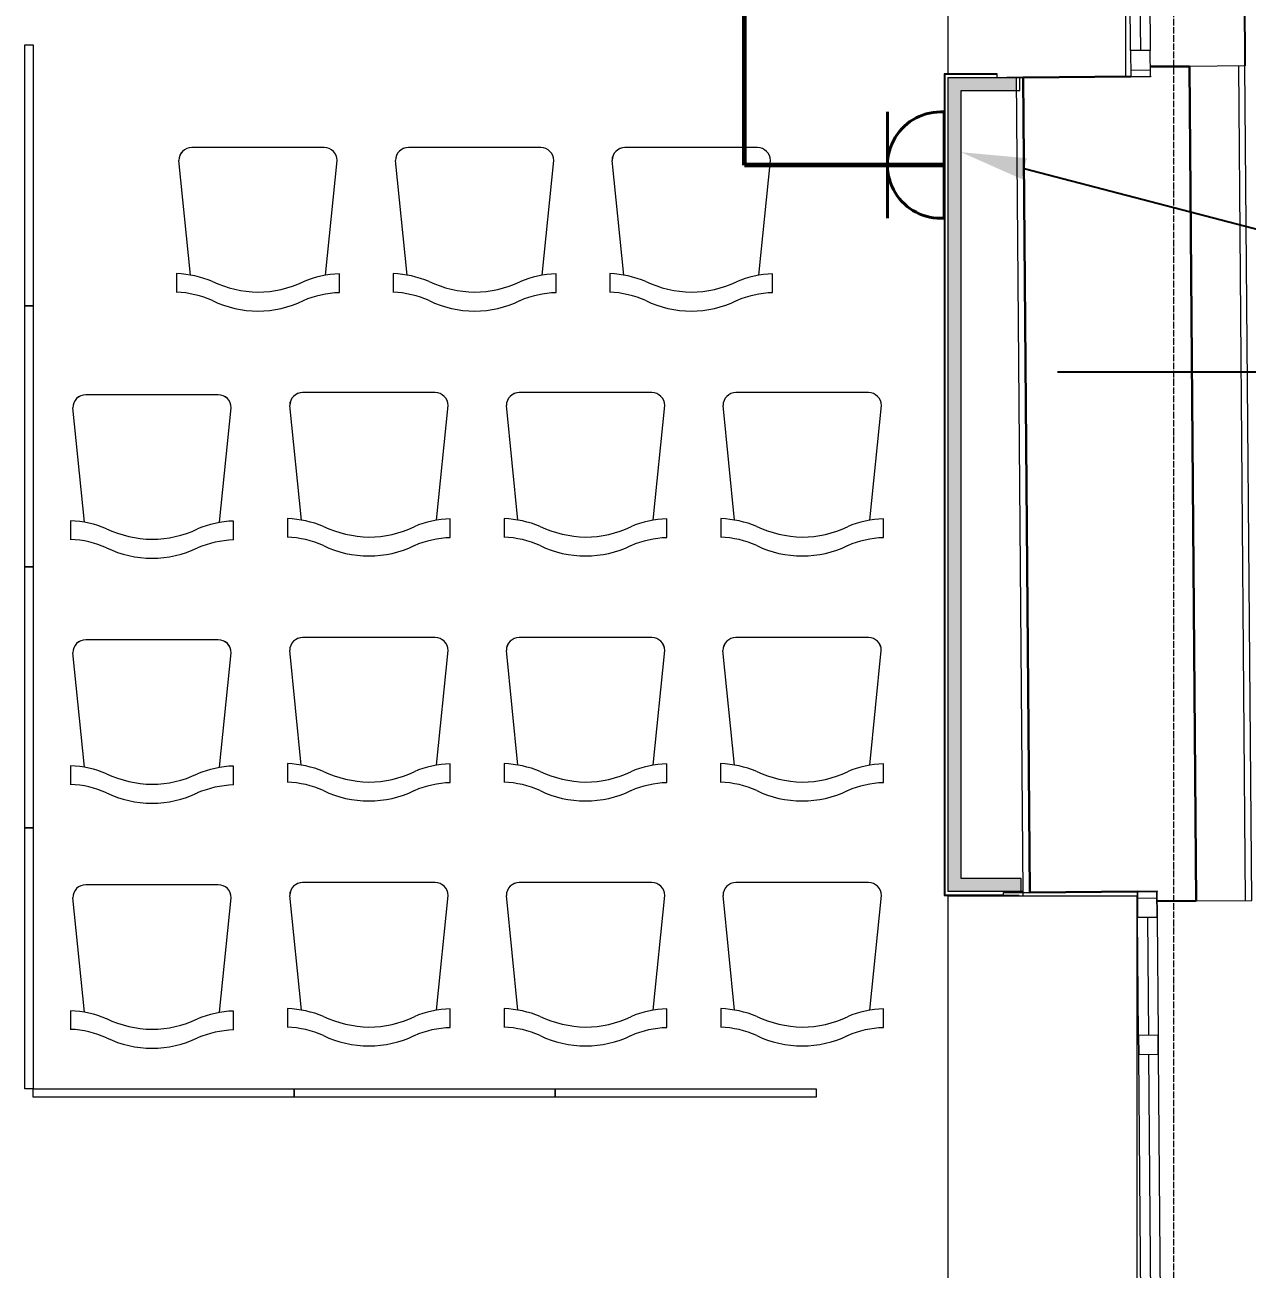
# Model space of a CAD drawing. Header units: millimetres. Extents: x -32 to 417638015, y -35 to 175284279.
# Drawn here: x 417183728 to 417187473, y 175262332 to 175266145 of the extents above; entities that cross this region are included whole.
import ezdxf
from ezdxf import colors
from ezdxf.entities.mleader import LeaderData, LeaderLine
from ezdxf.math import Vec2, Vec3

# ---------------------------------------------------------------- set-up
doc = ezdxf.new("R2010")
doc.units = ezdxf.units.MM
doc.linetypes.add('ADSK_Линия сетки', pattern=[25, 20, -2.5, 0, -2.5])
for name, color, linetype, lineweight in [('_ Окна', 7, 'Continuous', 9), ('_ЭМ_гофра', 5, 'Continuous', 60), ('_ЭМ_ТХобщее_слой', 7, 'Continuous', 30), ('Окна', 7, 'Continuous', 9), ('Оси', 253, 'Continuous', 9), ('Перекрытие', 7, 'Continuous', 18), ('Стены внутренние', 7, 'Continuous', 18), ('Стены наружные', 7, 'Continuous', 18), ('Стены несущие', 7, 'Continuous', 30), ('Стены отделка', 7, 'Continuous', 30), ('Стены штриховка', 7, 'Continuous', 9), ('ТХ', 5, 'Continuous', 0), ('ШТРИХОВКА', 252, 'Continuous', 15), ('ЭМ', 5, 'Continuous', 40)]:
    doc.layers.add(name, color=color, linetype=linetype, lineweight=lineweight)
doc.layers.add('_ЭМ_Надписи', color=7, linetype='Continuous')
doc.layers.add('ЭОМ_Лотки рабочие', color=5, linetype='Continuous')
doc.styles.add('ЭОМ', font='isocpeur.ttf', dxfattribs={"width": 0.85, "height": 250})

# ---------------------------------------------------------------- blocks, each defined once
blk = doc.blocks.new('ТХ 3 этаж')
at = {"layer": 'ТХ', "color": 8}
for p, q in [((60264.50070394998, 34110.15360667394), (59858.45491736219, 34110.15360667394)), ((60928.40256281421, 34110.15360667394), (60522.35677622643, 34110.15360667394)), ((61592.30442167845, 34110.15360667394), (61186.25863509066, 34110.15360667394)), ((59854.44584485132, 33719.33737471054), (59818.87195875164, 34070.57064806309)), ((60268.50977646088, 33719.33737471054), (60304.08366256056, 34070.57064806309)), ((60518.34770371555, 33719.33737471054), (60482.77381761587, 34070.57064806309)), ((60932.41163532512, 33719.33737471054), (60967.98552142479, 34070.57064806309)), ((61182.24956257979, 33719.33737471054), (61146.67567648011, 34070.57064806309)), ((61596.31349418935, 33719.33737471054), (61631.88738028903, 34070.57064806309)), ((59811.73468430084, 33723.78269670671), (59811.73468430084, 33666.00014159799)), ((60310.98128602217, 33665.73386254208), (60310.98128602217, 33723.25013859518)), ((60475.63654316508, 33723.78269670671), (60475.63654316508, 33666.00014159799)), ((60974.88314488641, 33665.73386254208), (60974.88314488641, 33723.25013859518)), ((61139.53840202931, 33723.78269670671), (61139.53840202931, 33666.00014159799)), ((61638.78500375064, 33665.73386254208), (61638.78500375064, 33723.25013859518)), ((59939.90241847353, 33352.31714354933), (59533.85663188575, 33352.31714354933)), ((60604.50493181139, 33359.23494734592), (60198.45914522361, 33359.23494734592)), ((61268.40679067562, 33359.23494734592), (60862.36100408784, 33359.23494734592)), ((61932.30864953986, 33359.23494734592), (61526.26286295208, 33359.23494734592)), ((59529.84755937487, 32961.50091158593), (59494.27367327519, 33312.73418493848)), ((59943.91149098444, 32961.50091158593), (59979.48537708411, 33312.73418493848)), ((60194.45007271273, 32968.41871538252), (60158.87618661305, 33319.65198873507)), ((60608.51400432229, 32968.41871538252), (60644.08789042197, 33319.65198873507)), ((60858.35193157697, 32968.41871538252), (60822.77804547729, 33319.65198873507)), ((61272.41586318653, 32968.41871538252), (61307.98974928621, 33319.65198873507)), ((61522.2537904412, 32968.41871538252), (61486.67990434152, 33319.65198873507)), ((61936.31772205076, 32968.41871538252), (61971.89160815044, 33319.65198873507)), ((59487.1363988244, 32965.9462335821), (59487.1363988244, 32908.16367847339)), ((59986.38300054573, 32907.89739941747), (59986.38300054573, 32965.41367547057)), ((60151.73891216225, 32972.86403737869), (60151.73891216225, 32915.08148226998)), ((60650.98551388358, 32914.81520321406), (60650.98551388358, 32972.33147926716)), ((60815.64077102649, 32972.86403737869), (60815.64077102649, 32915.08148226998)), ((61314.88737274782, 32914.81520321406), (61314.88737274782, 32972.33147926716)), ((61479.54262989073, 32972.86403737869), (61479.54262989073, 32915.08148226998)), ((61978.78923161206, 32914.81520321406), (61978.78923161206, 32972.33147926716)), ((60604.39842023808, 32608.31628801778), (60198.3526336503, 32608.31628801778)), ((61268.30027910232, 32608.31628801778), (60862.25449251453, 32608.31628801778)), ((61932.20213796655, 32608.31628801778), (61526.15635137877, 32608.31628801778)), ((59939.79590690022, 32601.39848422131), (59533.75012031244, 32601.39848422131)), ((59529.74104780157, 32210.58225225791), (59494.16716170189, 32561.81552561047)), ((59943.80497941113, 32210.58225225791), (59979.37886551081, 32561.81552561047)), ((60194.34356113942, 32217.50005605438), (60158.76967503974, 32568.73332940694)), ((60608.40749274899, 32217.50005605438), (60643.98137884866, 32568.73332940694)), ((60858.24542000366, 32217.50005605438), (60822.67153390398, 32568.73332940694)), ((61272.30935161322, 32217.50005605438), (61307.8832377129, 32568.73332940694)), ((61522.14727886789, 32217.50005605438), (61486.57339276822, 32568.73332940694)), ((61936.21121047746, 32217.50005605438), (61971.78509657714, 32568.73332940694)), ((59487.02988725109, 32215.02757425408), (59487.02988725109, 32157.24501914537)), ((59986.27648897242, 32156.97874008946), (59986.27648897242, 32214.49501614255)), ((60151.63240058895, 32221.94537805056), (60151.63240058895, 32164.16282294184)), ((60650.87900231028, 32163.89654388593), (60650.87900231028, 32221.41281993903)), ((60815.53425945318, 32221.94537805056), (60815.53425945318, 32164.16282294184)), ((61314.78086117451, 32163.89654388593), (61314.78086117451, 32221.41281993903)), ((61479.43611831742, 32221.94537805056), (61479.43611831742, 32164.16282294184)), ((61978.68272003875, 32163.89654388593), (61978.68272003875, 32221.41281993903)), ((59939.90241847353, 31850.47982489318), (59533.85663188575, 31850.47982489318)), ((60604.50493181139, 31857.39762868977), (60198.45914522361, 31857.39762868977)), ((61268.40679067562, 31857.39762868977), (60862.36100408784, 31857.39762868977)), ((61932.30864953986, 31857.39762868977), (61526.26286295208, 31857.39762868977)), ((59529.84755937487, 31459.66359292978), (59494.27367327519, 31810.89686628233)), ((59943.91149098444, 31459.66359292978), (59979.48537708411, 31810.89686628233)), ((60194.45007271273, 31466.58139672637), (60158.87618661305, 31817.81467007892)), ((60608.51400432229, 31466.58139672637), (60644.08789042197, 31817.81467007892)), ((60858.35193157697, 31466.58139672637), (60822.77804547729, 31817.81467007892)), ((61272.41586318653, 31466.58139672637), (61307.98974928621, 31817.81467007892)), ((61522.2537904412, 31466.58139672637), (61486.67990434152, 31817.81467007892)), ((61936.31772205076, 31466.58139672637), (61971.89160815044, 31817.81467007892)), ((59487.1363988244, 31464.10891492595), (59487.1363988244, 31406.32635981723)), ((59986.38300054573, 31406.06008076132), (59986.38300054573, 31463.57635681442)), ((60151.73891216225, 31471.02671872254), (60151.73891216225, 31413.24416361382)), ((60650.98551388358, 31412.97788455791), (60650.98551388358, 31470.49416061101)), ((60815.64077102649, 31471.02671872254), (60815.64077102649, 31413.24416361382)), ((61314.88737274782, 31412.97788455791), (61314.88737274782, 31470.49416061101)), ((61479.54262989073, 31471.02671872254), (61479.54262989073, 31413.24416361382)), ((61978.78923161206, 31412.97788455791), (61978.78923161206, 31470.49416061101))]:
    blk.add_line(p, q, dxfattribs=at)
for points in [[(59372.21694164304, 34424.92829858646), (59372.21694164304, 33624.92829858646), (59347.21694164304, 33624.92829858646), (59347.21694164304, 34424.92829858646)], [(59372.21694164304, 33624.92829858646), (59372.21694164304, 32824.92829858646), (59347.21694164304, 32824.92829858646), (59347.21694164304, 33624.92829858646)], [(59372.21694164304, 32824.92829858646), (59372.21694164304, 32024.92829858646), (59347.21694164304, 32024.92829858646), (59347.21694164304, 32824.92829858646)], [(59372.21694164304, 32024.92829858646), (59372.21694164304, 31224.92829858646), (59347.21694164304, 31224.92829858646), (59347.21694164304, 32024.92829858646)], [(60172.2169416431, 31199.92829858646), (59372.2169416431, 31199.92829858646), (59372.2169416431, 31224.92829858646), (60172.2169416431, 31224.92829858646)], [(60972.2169416431, 31199.92829858646), (60172.2169416431, 31199.92829858646), (60172.2169416431, 31224.92829858646), (60972.2169416431, 31224.92829858646)], [(61772.2169416431, 31199.92829858646), (60972.2169416431, 31199.92829858646), (60972.2169416431, 31224.92829858646), (61772.2169416431, 31224.92829858646)]]:
    blk.add_lwpolyline(points, close=True, dxfattribs=at)
for centre, radius, start, end in [((59858.45491736222, 34070.57064806332), 39.58295861057559, 90, 180), ((60264.50070394998, 34070.57064806332), 39.58295861057559, 0, 90), ((60522.35677622646, 34070.57064806332), 39.58295861057559, 90, 180), ((60928.40256281421, 34070.57064806332), 39.58295861057559, 0, 90), ((61186.25863509069, 34070.57064806332), 39.58295861057559, 90, 180), ((61592.30442167845, 34070.57064806332), 39.58295861057559, 0, 90), ((59800.50501483449, 33408.47724114975), 315.5053656918224, 67.30392694344044, 87.96026101943386), ((60322.21095548858, 33407.9446830363), 315.5053656936938, 92.03973898056616, 112.6960730565596), ((60464.40687369872, 33408.47724114975), 315.5053656918224, 67.30392694344044, 87.96026101943386), ((60986.11281435282, 33407.9446830363), 315.5053656936938, 92.03973898056616, 112.6960730565596), ((61128.30873256296, 33408.47724114975), 315.5053656918224, 67.30392694344044, 87.96026101943386), ((61650.01467321705, 33407.9446830363), 315.5053656936938, 92.03973898056616, 112.6960730565596), ((60067.3473528912, 34007.24089095747), 339.9600278277715, 244.7281649347837, 269.0107169060836), ((60061.22099310756, 33989.16211475071), 321.8306803474504, 270.0457214445691, 295.6387053990401), ((60731.24921175544, 34007.24089095747), 339.9600278277715, 244.7281649347837, 269.0107169060836), ((60725.1228519718, 33989.16211475071), 321.8306803474504, 270.0457214445691, 295.6387053990401), ((61395.15107061967, 34007.24089095747), 339.9600278277715, 244.7281649347837, 269.0107169060836), ((61389.02471083603, 33989.16211475071), 321.8306803474504, 270.0457214445691, 295.6387053990401), ((59798.95436917021, 33365.91446296457), 301.4106871721627, 65.86160850880235, 87.62049710830318), ((60061.83835183937, 33932.22459632822), 322.9897488788007, 244.4081218858393, 269.9549371919787), ((60061.32750469478, 33931.06552522443), 321.8306803474504, 270.0457214445691, 295.6387053990401), ((60320.05587844309, 33361.95990530384), 303.3739814454822, 91.71410023442184, 113.2469480951478), ((60462.85622803445, 33365.91446296457), 301.4106871721627, 65.86160850880235, 87.62049710830318), ((60725.7402107036, 33932.22459632822), 322.9897488788007, 244.4081218858393, 269.9549371919787), ((60725.22936355902, 33931.06552522443), 321.8306803474504, 270.0457214445691, 295.6387053990401), ((60983.95773730733, 33361.95990530384), 303.3739814454822, 91.71410023442184, 113.2469480951478), ((61126.75808689868, 33365.91446296457), 301.4106871721627, 65.86160850880235, 87.62049710830318), ((61389.64206956784, 33932.22459632822), 322.9897488788007, 244.4081218858393, 269.9549371919787), ((61389.13122242325, 33931.06552522443), 321.8306803474504, 270.0457214445691, 295.6387053990401), ((61647.85959617156, 33361.95990530384), 303.3739814454822, 91.71410023442184, 113.2469480951478), ((59533.85663188578, 33312.73418493872), 39.58295861057559, 90, 180), ((59939.90241847353, 33312.73418493872), 39.58295861057559, 0, 90), ((60198.45914522363, 33319.65198873531), 39.58295861057559, 90, 180), ((60604.50493181139, 33319.65198873531), 39.58295861057559, 0, 90), ((60862.36100408787, 33319.65198873531), 39.58295861057559, 90, 180), ((61268.40679067562, 33319.65198873531), 39.58295861057559, 0, 90), ((61526.26286295211, 33319.65198873531), 39.58295861057559, 90, 180), ((61932.30864953986, 33319.65198873531), 39.58295861057559, 0, 90), ((59475.90672935804, 32650.64077802515), 315.5053656918224, 67.30392694344044, 87.96026101943386), ((59997.61267001214, 32650.10821991169), 315.5053656936938, 92.03973898056616, 112.6960730565596), ((60140.5092426959, 32657.55858182174), 315.5053656918224, 67.30392694344044, 87.96026101943386), ((60662.21518335, 32657.02602370828), 315.5053656936938, 92.03973898056616, 112.6960730565596), ((60804.41110156014, 32657.55858182174), 315.5053656918224, 67.30392694344044, 87.96026101943386), ((61326.11704221423, 32657.02602370828), 315.5053656936938, 92.03973898056616, 112.6960730565596), ((61468.31296042437, 32657.55858182174), 315.5053656918224, 67.30392694344044, 87.96026101943386), ((61990.01890107847, 32657.02602370828), 315.5053656936938, 92.03973898056616, 112.6960730565596), ((59742.74906741476, 33249.40442783287), 339.9600278277715, 244.7281649347837, 269.0107169060836), ((59736.62270763112, 33231.3256516261), 321.8306803474504, 270.0457214445691, 295.6387053990401), ((60138.95859703163, 32614.99580363656), 301.4106871721627, 65.86160850880235, 87.62049710830318), ((60407.35158075261, 33256.32223162946), 339.9600278277715, 244.7281649347837, 269.0107169060836), ((60401.22522096898, 33238.24345542269), 321.8306803474504, 270.0457214445691, 295.6387053990401), ((60660.0601063045, 32611.04124597582), 303.3739814454822, 91.71410023442184, 113.2469480951478), ((60802.86045589586, 32614.99580363656), 301.4106871721627, 65.86160850880235, 87.62049710830318), ((61071.25343961685, 33256.32223162946), 339.9600278277715, 244.7281649347837, 269.0107169060836), ((61065.12707983321, 33238.24345542269), 321.8306803474504, 270.0457214445691, 295.6387053990401), ((61323.96196516874, 32611.04124597582), 303.3739814454822, 91.71410023442184, 113.2469480951478), ((61466.7623147601, 32614.99580363656), 301.4106871721627, 65.86160850880235, 87.62049710830318), ((61735.15529848108, 33256.32223162946), 339.9600278277715, 244.7281649347837, 269.0107169060836), ((61729.02893869745, 33238.24345542269), 321.8306803474504, 270.0457214445691, 295.6387053990401), ((61987.86382403297, 32611.04124597582), 303.3739814454822, 91.71410023442184, 113.2469480951478), ((59474.35608369377, 32608.07799983997), 301.4106871721627, 65.86160850880235, 87.62049710830318), ((59737.24006636292, 33174.38813320361), 322.9897488788007, 244.4081218858393, 269.9549371919787), ((59736.72921921834, 33173.22906209982), 321.8306803474504, 270.0457214445691, 295.6387053990401), ((59995.45759296665, 32604.12344217923), 303.3739814454822, 91.71410023442184, 113.2469480951478), ((60401.84257970078, 33181.3059370002), 322.9897488788007, 244.4081218858393, 269.9549371919787), ((60401.33173255619, 33180.14686589641), 321.8306803474504, 270.0457214445691, 295.6387053990401), ((61065.74443856502, 33181.3059370002), 322.9897488788007, 244.4081218858393, 269.9549371919787), ((61065.23359142043, 33180.14686589641), 321.8306803474504, 270.0457214445691, 295.6387053990401), ((61729.64629742925, 33181.3059370002), 322.9897488788007, 244.4081218858393, 269.9549371919787), ((61729.13545028467, 33180.14686589641), 321.8306803474504, 270.0457214445691, 295.6387053990401), ((60198.35263365033, 32568.73332940717), 39.58295861057559, 90, 180), ((60604.39842023808, 32568.73332940717), 39.58295861057559, 0, 90), ((60862.25449251456, 32568.73332940717), 39.58295861057559, 90, 180), ((61268.30027910232, 32568.73332940717), 39.58295861057559, 0, 90), ((61526.1563513788, 32568.73332940717), 39.58295861057559, 90, 180), ((61932.20213796655, 32568.73332940717), 39.58295861057559, 0, 90), ((59533.75012031247, 32561.8155256107), 39.58295861057559, 90, 180), ((59939.79590690022, 32561.8155256107), 39.58295861057559, 0, 90), ((59475.80021778474, 31899.72211869713), 315.5053656918224, 67.30392694344044, 87.96026101943386), ((59742.64255584145, 32498.48576850485), 339.9600278277715, 244.7281649347837, 269.0107169060836), ((59736.51619605781, 32480.40699229809), 321.8306803474504, 270.0457214445691, 295.6387053990401), ((59997.50615843883, 31899.18956058368), 315.5053656936938, 92.03973898056616, 112.6960730565596), ((60140.40273112259, 31906.6399224936), 315.5053656918224, 67.30392694344044, 87.96026101943386), ((60407.24506917931, 32505.40357230132), 339.9600278277715, 244.7281649347837, 269.0107169060836), ((60401.11870939567, 32487.32479609456), 321.8306803474504, 270.0457214445691, 295.6387053990401), ((60662.10867177669, 31906.10736438015), 315.5053656936938, 92.03973898056616, 112.6960730565596), ((60804.30458998683, 31906.6399224936), 315.5053656918224, 67.30392694344044, 87.96026101943386), ((61071.14692804354, 32505.40357230132), 339.9600278277715, 244.7281649347837, 269.0107169060836), ((61065.0205682599, 32487.32479609456), 321.8306803474504, 270.0457214445691, 295.6387053990401), ((61326.01053064092, 31906.10736438015), 315.5053656936938, 92.03973898056616, 112.6960730565596), ((61468.20644885107, 31906.6399224936), 315.5053656918224, 67.30392694344044, 87.96026101943386), ((61735.04878690778, 32505.40357230132), 339.9600278277715, 244.7281649347837, 269.0107169060836), ((61728.92242712414, 32487.32479609456), 321.8306803474504, 270.0457214445691, 295.6387053990401), ((61989.91238950516, 31906.10736438015), 315.5053656936938, 92.03973898056616, 112.6960730565596), ((59474.24957212046, 31857.15934051195), 301.4106871721627, 65.86160850880235, 87.62049710830318), ((59995.35108139334, 31853.20478285121), 303.3739814454822, 91.71410023442184, 113.2469480951478), ((60138.85208545832, 31864.07714430842), 301.4106871721627, 65.86160850880235, 87.62049710830318), ((60659.9535947312, 31860.12258664769), 303.3739814454822, 91.71410023442184, 113.2469480951478), ((60802.75394432255, 31864.07714430842), 301.4106871721627, 65.86160850880235, 87.62049710830318), ((61323.85545359543, 31860.12258664769), 303.3739814454822, 91.71410023442184, 113.2469480951478), ((61466.65580318679, 31864.07714430842), 301.4106871721627, 65.86160850880235, 87.62049710830318), ((61987.75731245967, 31860.12258664769), 303.3739814454822, 91.71410023442184, 113.2469480951478), ((59737.13355478962, 32423.46947387559), 322.9897488788007, 244.4081218858393, 269.9549371919787), ((59736.62270764503, 32422.31040277181), 321.8306803474504, 270.0457214445691, 295.6387053990401), ((60401.73606812747, 32430.38727767207), 322.9897488788007, 244.4081218858393, 269.9549371919787), ((60401.22522098289, 32429.22820656828), 321.8306803474504, 270.0457214445691, 295.6387053990401), ((61065.63792699171, 32430.38727767207), 322.9897488788007, 244.4081218858393, 269.9549371919787), ((61065.12707984712, 32429.22820656828), 321.8306803474504, 270.0457214445691, 295.6387053990401), ((61729.53978585594, 32430.38727767207), 322.9897488788007, 244.4081218858393, 269.9549371919787), ((61729.02893871136, 32429.22820656828), 321.8306803474504, 270.0457214445691, 295.6387053990401), ((59533.85663188578, 31810.89686628256), 39.58295861057559, 90, 180), ((59939.90241847353, 31810.89686628256), 39.58295861057559, 0, 90), ((60198.45914522363, 31817.81467007915), 39.58295861057559, 90, 180), ((60604.50493181139, 31817.81467007915), 39.58295861057559, 0, 90), ((60862.36100408787, 31817.81467007915), 39.58295861057559, 90, 180), ((61268.40679067562, 31817.81467007915), 39.58295861057559, 0, 90), ((61526.26286295211, 31817.81467007915), 39.58295861057559, 90, 180), ((61932.30864953986, 31817.81467007915), 39.58295861057559, 0, 90), ((59475.90672935804, 31148.803459369), 315.5053656918224, 67.30392694344044, 87.96026101943386), ((59997.61267001214, 31148.27090125554), 315.5053656936938, 92.03973898056616, 112.6960730565596), ((60140.5092426959, 31155.72126316559), 315.5053656918224, 67.30392694344044, 87.96026101943386), ((60662.21518335, 31155.18870505213), 315.5053656936938, 92.03973898056616, 112.6960730565596), ((60804.41110156014, 31155.72126316559), 315.5053656918224, 67.30392694344044, 87.96026101943386), ((61326.11704221423, 31155.18870505213), 315.5053656936938, 92.03973898056616, 112.6960730565596), ((61468.31296042437, 31155.72126316559), 315.5053656918224, 67.30392694344044, 87.96026101943386), ((61990.01890107847, 31155.18870505213), 315.5053656936938, 92.03973898056616, 112.6960730565596), ((59742.74906741476, 31747.56710917671), 339.9600278277715, 244.7281649347837, 269.0107169060836), ((59736.62270763112, 31729.48833296995), 321.8306803474504, 270.0457214445691, 295.6387053990401), ((60407.35158075261, 31754.4849129733), 339.9600278277715, 244.7281649347837, 269.0107169060836), ((60401.22522096898, 31736.40613676654), 321.8306803474504, 270.0457214445691, 295.6387053990401), ((61071.25343961685, 31754.4849129733), 339.9600278277715, 244.7281649347837, 269.0107169060836), ((61065.12707983321, 31736.40613676654), 321.8306803474504, 270.0457214445691, 295.6387053990401), ((61735.15529848108, 31754.4849129733), 339.9600278277715, 244.7281649347837, 269.0107169060836), ((61729.02893869745, 31736.40613676654), 321.8306803474504, 270.0457214445691, 295.6387053990401), ((59474.35608369377, 31106.24068118382), 301.4106871721627, 65.86160850880235, 87.62049710830318), ((59995.45759296665, 31102.28612352308), 303.3739814454822, 91.71410023442184, 113.2469480951478), ((60138.95859703163, 31113.15848498041), 301.4106871721627, 65.86160850880235, 87.62049710830318), ((60401.84257970078, 31679.46861834405), 322.9897488788007, 244.4081218858393, 269.9549371919787), ((60401.33173255619, 31678.30954724026), 321.8306803474504, 270.0457214445691, 295.6387053990401), ((60660.0601063045, 31109.20392731967), 303.3739814454822, 91.71410023442184, 113.2469480951478), ((60802.86045589586, 31113.15848498041), 301.4106871721627, 65.86160850880235, 87.62049710830318), ((61065.74443856502, 31679.46861834405), 322.9897488788007, 244.4081218858393, 269.9549371919787), ((61065.23359142043, 31678.30954724026), 321.8306803474504, 270.0457214445691, 295.6387053990401), ((61323.96196516874, 31109.20392731967), 303.3739814454822, 91.71410023442184, 113.2469480951478), ((61466.7623147601, 31113.15848498041), 301.4106871721627, 65.86160850880235, 87.62049710830318), ((61729.64629742925, 31679.46861834405), 322.9897488788007, 244.4081218858393, 269.9549371919787), ((61729.13545028467, 31678.30954724026), 321.8306803474504, 270.0457214445691, 295.6387053990401), ((61987.86382403297, 31109.20392731967), 303.3739814454822, 91.71410023442184, 113.2469480951478), ((59737.24006636292, 31672.55081454746), 322.9897488788007, 244.4081218858393, 269.9549371919787), ((59736.72921921834, 31671.39174344367), 321.8306803474504, 270.0457214445691, 295.6387053990401)]:
    blk.add_arc(centre, radius, start, end, dxfattribs=at)
blk = doc.blocks.new('План 3 этажа')
at = {"layer": 'Стены внутренние'}
for points in [[(55165.23716184875, 31948.09602270632), (55205.23716184875, 31948.09602270632), (55205.23716184875, 34443.14354130848), (55165.23716184875, 34442.00886232802), (55165.23716184875, 32190.78975898512)], [(55375.52886424173, 34403.14354130847), (55375.84627459157, 34403.14354130847), (55375.52886424173, 34442.38952390656), (55375.52886424173, 34443.14354130848), (55205.23716184875, 34442.00886232802), (55205.23716184875, 34403.14354130847)], [(55260.19472428731, 31948.09602270632), (55389.3243284332, 31948.09602270632), (55389.3243284332, 31988.09602270632), (55205.23716184875, 31988.09602270632), (55205.23716184875, 31948.09602270632), (55248.19472428731, 31948.09602270632)]]:
    blk.add_hatch(color=8, dxfattribs=at).paths.add_polyline_path(points)
at = {"layer": '_ Окна', "color": 8}
for p, q in [((55751.94987075328, 34886.44833291449), (55754.86135318715, 34526.46010634307)), ((55725.34758137853, 34466.21944504501), (55785.34561914043, 34466.70469211732)), ((55745.87353253733, 31928.30244771652), (55805.87157029924, 31928.78769478884)), ((55776.35779849059, 31868.54703349078), (55779.26928092446, 31508.55880691935)), ((55779.75452799677, 31448.56076915745), (55786.14361444888, 30658.58660529239))]:
    blk.add_line(p, q, dxfattribs=at)
at = {"layer": '_ Окна', "color": 8, "lineweight": 18}
for p, q in [((55784.86037206812, 34526.70272987922), (55724.86233430622, 34526.21748280691)), ((55724.86233430622, 34526.21748280691), (55725.50933040264, 34446.22009912437)), ((55785.50736816454, 34446.70534619669), (55784.86037206812, 34526.70272987922)), ((55725.50933040264, 34446.22009912437), (55785.50736816454, 34446.70534619669)), ((55745.71178351323, 31948.30179363716), (55805.70982127514, 31948.78704070947)), ((55746.35877960965, 31868.30440995462), (55745.71178351323, 31948.30179363716)), ((55805.70982127514, 31948.78704070947), (55806.35681737155, 31868.78965702693)), ((55806.35681737155, 31868.78965702693), (55746.35877960965, 31868.30440995462)), ((55749.27026204352, 31508.3161833832), (55809.26829980543, 31508.80143045551)), ((55749.75550911584, 31448.3181456213), (55749.27026204352, 31508.3161833832)), ((55809.26829980543, 31508.80143045551), (55809.75354687774, 31448.80339269361)), ((55809.75354687774, 31448.80339269361), (55749.75550911584, 31448.3181456213))]:
    blk.add_line(p, q, dxfattribs=at)
at = {"layer": 'Окна', "color": 8}
for p, q in [((55724.86233430612, 34526.21748280691), (55721.95085187225, 34886.20570937834)), ((55781.94888963424, 34886.69095645065), (55784.86037206811, 34526.70272987922)), ((55724.86233430622, 34526.21748280691), (55725.50933040264, 34446.22009912437)), ((55785.50736816454, 34446.70534619669), (55784.86037206812, 34526.70272987922)), ((55725.50933040264, 34446.22009912437), (55785.50736816454, 34446.70534619669)), ((55805.70982127514, 31948.78704070947), (55745.71178351323, 31948.30179363716)), ((55745.71178351323, 31948.30179363716), (55746.35877960965, 31868.30440995462)), ((55806.35681737155, 31868.78965702693), (55805.70982127514, 31948.78704070947)), ((55749.27026204344, 31508.3161833832), (55746.35877960956, 31868.30440995462)), ((55806.35681737155, 31868.78965702693), (55809.26829980542, 31508.80143045551)), ((55749.27026204352, 31508.3161833832), (55749.75550911584, 31448.3181456213)), ((55809.75354687774, 31448.80339269361), (55809.26829980543, 31508.80143045551)), ((55756.14459556786, 30658.34398175623), (55749.75550911575, 31448.3181456213)), ((55809.75354687774, 31448.80339269361), (55816.14263332984, 30658.82922882854))]:
    blk.add_line(p, q, dxfattribs=at)
at = {"layer": 'Оси', "color": 8, "linetype": 'ADSK_Линия сетки'}
blk.add_line((55856.9080292919, -3523.687778418695), (55856.90802929195, 43515.24606842787), dxfattribs=at)
at = {"layer": 'Перекрытие', "color": 8}
for p, q in [((55710.37175431714, 34445.90499869501), (55710.37175431714, 36228.69578502268)), ((55165.23716184869, 36177.90181029179), (55165.23716184869, 34455.14354130843)), ((55315.5143902959, 34443.93651739718), (55443.15745129128, 34443.93651739718)), ((55165.23716184869, 31934.12000104917), (55165.23716184864, 25955.30954436486)), ((55745.03461984964, 31934.12000104917), (55165.23716184869, 31934.12000104917)), ((55745.03461984964, 30158.2377749122), (55745.03461984964, 31934.12000104917))]:
    blk.add_line(p, q, dxfattribs=at)
at = {"layer": 'Стены внутренние', "color": 8}
for p, q in [((55248.1947242872, 31934.12000104917), (55248.1947242872, 31936.09602270629)), ((55260.1947242872, 31936.09602270629), (55260.1947242872, 31934.12000104917)), ((55395.79905355425, 31936.09602270628), (55395.72322990111, 31945.47118571533))]:
    blk.add_line(p, q, dxfattribs=at)
at = {"layer": 'Стены наружные', "color": 8}
for p, q in [((56061.26396989153, 36208.99314806203), (56075.25526047655, 34479.04972592715)), ((56075.23984987888, 34479.04972592714), (56061.28268668789, 36208.99330930194)), ((56062.28265414323, 36209.00137702686), (56076.23981826019, 34479.05767888681)), ((56076.23981826019, 34479.05767888681), (56075.23985080479, 34479.04961116188)), ((55383.79866109375, 31936.09602270629), (55335.797091252, 31936.09602270629)), ((55383.81464259513, 31934.12000104917), (55383.79866109375, 31936.09602270629))]:
    blk.add_line(p, q, dxfattribs=at)
at = {"layer": 'Стены несущие', "color": 8}
for p, q in [((55905.26082015119, 34477.67485922226), (55785.2647446284, 34476.70436507764)), ((55925.94852033415, 31919.75851597314), (55905.26082015119, 34477.67485922226)), ((55725.50933040265, 34446.22009912437), (55395.52012271114, 34443.55124022665)), ((55395.52012271114, 34443.55124022665), (55415.72257582174, 31945.63293473943)), ((55785.51545561571, 34445.70537890066), (55785.50736816454, 34446.70534619668)), ((55415.72257582174, 31945.63293473943), (55745.71178351325, 31948.30179363716)), ((55805.6936463727, 31950.7869753015), (55805.70982127514, 31948.78704070947)), ((55805.95244481129, 31918.78802182852), (55925.94852033415, 31919.75851597314))]:
    blk.add_line(p, q, dxfattribs=at)
at = {"layer": 'Стены отделка', "color": 8, "lineweight": 9}
for p, q in [((56075.25526047655, 34479.04972592714), (55905.26082015113, 34477.67485922226)), ((56095.94296065945, 31921.13338267802), (56075.25526047655, 34479.04972592714)), ((55153.23716184869, 34453.14354130843), (55153.23716184869, 31938.09602270629)), ((55315.42375107261, 34455.14354130843), (55155.23716184869, 34455.14354130843)), ((55165.23716184864, 34443.14354130843), (55165.23716184869, 31948.09602270629)), ((55165.23716184864, 34443.14354130843), (55385.11047268641, 34443.14354130843)), ((55315.52080366109, 34443.14354130843), (55315.42375107261, 34455.14354130843)), ((55395.52012271114, 34443.55124022665), (55345.11047268612, 34443.14354130843)), ((55375.52276596328, 34443.14354130843), (55375.52077679051, 34443.38949120254)), ((55395.72322990111, 31945.47118571532), (55375.52276596328, 34443.14354130843)), ((55385.11047268641, 34403.14354130843), (55385.11047268641, 34443.14354130843)), ((55205.23716184869, 31988.09602270628), (55205.23716184864, 34403.14354130843)), ((55205.23716184864, 34403.14354130843), (55385.11047268641, 34403.14354130843)), ((55389.32432843314, 31988.09602270628), (55205.23716184869, 31988.09602270628)), ((55389.32432843314, 31948.09602270628), (55389.32432843314, 31988.09602270628)), ((55155.23716184869, 31936.09602270629), (55335.797091252, 31936.09602270629)), ((55395.70200096577, 31948.09602270629), (55165.23716184869, 31948.09602270629)), ((55335.72519213922, 31944.98593864301), (55415.72257582174, 31945.63293473943)), ((55335.797091252, 31936.09602270629), (55335.72519213922, 31944.98593864301)), ((55925.94852033403, 31919.75851597314), (56095.94296065945, 31921.13338267802))]:
    blk.add_line(p, q, dxfattribs=at)
at = {"layer": 'Стены штриховка', "color": 8}
for p, q in [((56055.25591455586, 34478.88797690304), (56075.94361473876, 31920.97163365392)), ((55155.23716184869, 34455.14354130843), (55153.23716184869, 34455.14354130843)), ((55153.23716184869, 34455.14354130843), (55153.23716184869, 34453.14354130843)), ((55315.43992650404, 34453.14354130843), (55153.23716184869, 34453.14354130843)), ((55155.23716184869, 34455.14354130843), (55155.23716184869, 31936.09602270629)), ((55153.23716184869, 31938.09602270629), (55335.78091582056, 31938.09602270629)), ((55153.23716184869, 31938.09602270629), (55153.23716184869, 31936.09602270629)), ((55153.23716184869, 31936.09602270629), (55155.23716184869, 31936.09602270629))]:
    blk.add_line(p, q, dxfattribs=at)
at = {"layer": 'ЭОМ_Лотки рабочие'}
blk.add_blockref('ТХ 3 этаж', (-7010.895253870607, 118.5421783487909), dxfattribs=at)
blk = doc.blocks.new('_ЭМ_ТХ2_3 этаж_нов')
at = {"layer": 'ТХ', "color": 8}
for p, q in [((59246.69742078768, 34074.7939747307), (58840.65163419989, 34074.7939747307)), ((59910.59927965191, 34074.7939747307), (59504.55349306413, 34074.7939747307)), ((60574.50113851615, 34074.7939747307), (60168.45535192837, 34074.7939747307)), ((58836.64256168902, 33683.9777427673), (58801.06867558934, 34035.21101611987)), ((59250.70649329858, 33683.9777427673), (59286.28037939826, 34035.21101611987)), ((59500.54442055325, 33683.9777427673), (59464.97053445358, 34035.21101611987)), ((59914.60835216282, 33683.9777427673), (59950.1822382625, 34035.21101611987)), ((60164.44627941749, 33683.9777427673), (60128.87239331781, 34035.21101611987)), ((60578.51021102705, 33683.9777427673), (60614.08409712673, 34035.21101611987)), ((58793.93140113854, 33688.4230647635), (58793.93140113854, 33630.64050965475)), ((59293.17800285987, 33630.37423059887), (59293.17800285987, 33687.89050665194)), ((59457.83326000278, 33688.4230647635), (59457.83326000278, 33630.64050965475)), ((59957.07986172411, 33630.37423059887), (59957.07986172411, 33687.89050665194)), ((60121.73511886701, 33688.4230647635), (60121.73511886701, 33630.64050965475)), ((60620.98172058834, 33630.37423059887), (60620.98172058834, 33687.89050665194)), ((58922.09913531123, 33316.95751160609), (58516.05334872345, 33316.95751160609)), ((59586.70164864909, 33323.87531540268), (59180.65586206131, 33323.87531540268)), ((60250.60350751333, 33323.87531540268), (59844.55772092554, 33323.87531540268)), ((60914.50536637756, 33323.87531540268), (60508.45957978978, 33323.87531540268)), ((58512.04427621257, 32926.14127964269), (58476.4703901129, 33277.37455299526)), ((58926.10820782214, 32926.14127964269), (58961.68209392182, 33277.37455299526)), ((59176.64678955043, 32933.05908343928), (59141.07290345075, 33284.29235679185)), ((59590.71072115999, 32933.05908343928), (59626.28460725967, 33284.29235679185)), ((59840.54864841467, 32933.05908343928), (59804.97476231499, 33284.29235679185)), ((60254.61258002423, 32933.05908343928), (60290.18646612391, 33284.29235679185)), ((60504.4505072789, 32933.05908343928), (60468.87662117922, 33284.29235679185)), ((60918.51443888847, 32933.05908343928), (60954.08832498814, 33284.29235679185)), ((58469.3331156621, 32930.58660163889), (58469.3331156621, 32872.80404653015)), ((58968.57971738343, 32872.53776747426), (58968.57971738343, 32930.05404352733)), ((59133.93562899996, 32937.50440543548), (59133.93562899996, 32879.72185032674)), ((59633.18223072129, 32879.45557127085), (59633.18223072129, 32936.97184732392)), ((59797.83748786419, 32937.50440543548), (59797.83748786419, 32879.72185032674)), ((60297.08408958552, 32879.45557127085), (60297.08408958552, 32936.97184732392)), ((60461.73934672843, 32937.50440543548), (60461.73934672843, 32879.72185032674)), ((60960.98594844976, 32879.45557127085), (60960.98594844976, 32936.97184732392)), ((59586.59513707578, 32572.95665607454), (59180.549350488, 32572.95665607454)), ((60250.49699594002, 32572.95665607454), (59844.45120935224, 32572.95665607454)), ((60914.39885480425, 32572.95665607454), (60508.35306821647, 32572.95665607454)), ((58921.99262373793, 32566.03885227807), (58515.94683715014, 32566.03885227807)), ((59176.54027797712, 32182.14042411114), (59140.96639187745, 32533.37369746371)), ((59590.60420958669, 32182.14042411114), (59626.17809568637, 32533.37369746371)), ((59840.44213684136, 32182.14042411114), (59804.86825074168, 32533.37369746371)), ((60254.50606845092, 32182.14042411114), (60290.0799545506, 32533.37369746371)), ((60504.3439957056, 32182.14042411114), (60468.77010960592, 32533.37369746371)), ((60918.40792731516, 32182.14042411114), (60953.98181341484, 32533.37369746371)), ((58511.93776463927, 32175.22262031467), (58476.36387853959, 32526.45589366724)), ((58926.00169624883, 32175.22262031467), (58961.57558234851, 32526.45589366724)), ((58469.22660408879, 32179.66794231087), (58469.22660408879, 32121.88538720213)), ((58968.47320581012, 32121.61910814625), (58968.47320581012, 32179.13538419931)), ((59133.82911742665, 32186.58574610735), (59133.82911742665, 32128.8031909986)), ((59633.07571914798, 32128.53691194272), (59633.07571914798, 32186.05318799579)), ((59797.73097629088, 32186.58574610735), (59797.73097629088, 32128.8031909986)), ((60296.97757801221, 32128.53691194272), (60296.97757801221, 32186.05318799579)), ((60461.63283515512, 32186.58574610735), (60461.63283515512, 32128.8031909986)), ((60960.87943687645, 32128.53691194272), (60960.87943687645, 32186.05318799579)), ((58922.09913531123, 31815.12019294994), (58516.05334872345, 31815.12019294994)), ((59586.70164864909, 31822.03799674653), (59180.65586206131, 31822.03799674653)), ((60250.60350751333, 31822.03799674653), (59844.55772092554, 31822.03799674653)), ((60914.50536637756, 31822.03799674653), (60508.45957978978, 31822.03799674653)), ((58512.04427621257, 31424.30396098654), (58476.4703901129, 31775.53723433911)), ((58926.10820782214, 31424.30396098654), (58961.68209392182, 31775.53723433911)), ((59176.64678955043, 31431.22176478313), (59141.07290345075, 31782.4550381357)), ((59590.71072115999, 31431.22176478313), (59626.28460725967, 31782.4550381357)), ((59840.54864841467, 31431.22176478313), (59804.97476231499, 31782.4550381357)), ((60254.61258002423, 31431.22176478313), (60290.18646612391, 31782.4550381357)), ((60504.4505072789, 31431.22176478313), (60468.87662117922, 31782.4550381357)), ((60918.51443888847, 31431.22176478313), (60954.08832498814, 31782.4550381357)), ((58469.3331156621, 31428.74928298274), (58469.3331156621, 31370.96672787399)), ((58968.57971738343, 31370.70044881811), (58968.57971738343, 31428.21672487118)), ((59133.93562899996, 31435.66708677933), (59133.93562899996, 31377.88453167058)), ((59633.18223072129, 31377.6182526147), (59633.18223072129, 31435.13452866777)), ((59797.83748786419, 31435.66708677933), (59797.83748786419, 31377.88453167058)), ((60297.08408958552, 31377.6182526147), (60297.08408958552, 31435.13452866777)), ((60461.73934672843, 31435.66708677933), (60461.73934672843, 31377.88453167058)), ((60960.98594844976, 31377.6182526147), (60960.98594844976, 31435.13452866777))]:
    blk.add_line(p, q, dxfattribs=at)
for points in [[(58354.41365848074, 34389.56866664323), (58354.41365848074, 33589.56866664323), (58329.41365848074, 33589.56866664323), (58329.41365848074, 34389.56866664323)], [(58354.41365848074, 33589.56866664323), (58354.41365848074, 32789.56866664323), (58329.41365848074, 32789.56866664323), (58329.41365848074, 33589.56866664323)], [(58354.41365848074, 32789.56866664323), (58354.41365848074, 31989.56866664323), (58329.41365848074, 31989.56866664323), (58329.41365848074, 32789.56866664323)], [(58354.41365848074, 31989.56866664323), (58354.41365848074, 31189.56866664323), (58329.41365848074, 31189.56866664323), (58329.41365848074, 31989.56866664323)], [(59154.4136584808, 31164.56866664324), (58354.4136584808, 31164.56866664324), (58354.4136584808, 31189.56866664324), (59154.4136584808, 31189.56866664324)], [(59954.4136584808, 31164.56866664324), (59154.4136584808, 31164.56866664324), (59154.4136584808, 31189.56866664324), (59954.4136584808, 31189.56866664324)], [(60754.4136584808, 31164.56866664325), (59954.4136584808, 31164.56866664325), (59954.4136584808, 31189.56866664325), (60754.4136584808, 31189.56866664325)]]:
    blk.add_lwpolyline(points, close=True, dxfattribs=at)
for centre, radius, start, end in [((58840.65163419992, 34035.21101612012), 39.58295861057559, 90, 180.0000000006253), ((59246.69742078768, 34035.21101612012), 39.58295861057559, 359.9999999993747, 90), ((59504.55349306416, 34035.21101612012), 39.58295861057559, 90, 180.0000000006253), ((59910.59927965191, 34035.21101612012), 39.58295861057559, 359.9999999993747, 90), ((60168.45535192839, 34035.21101612012), 39.58295861057559, 90, 180.0000000006253), ((60574.50113851615, 34035.21101612012), 39.58295861057559, 359.9999999993747, 90), ((58782.70173167219, 33373.11760920651), 315.5053656918224, 67.30392694311874, 87.96026101939677), ((59304.40767232628, 33372.58505109308), 315.5053656936938, 92.03973898060323, 112.6960730568813), ((59446.60359053643, 33373.11760920651), 315.5053656918224, 67.30392694311874, 87.96026101939677), ((59968.30953119052, 33372.58505109308), 315.5053656936938, 92.03973898060323, 112.6960730568813), ((60110.50544940066, 33373.11760920651), 315.5053656918224, 67.30392694311874, 87.96026101939677), ((60632.21139005476, 33372.58505109308), 315.5053656936938, 92.03973898060323, 112.6960730568813), ((59049.5440697289, 33971.88125901426), 339.9600278277715, 244.7281649340718, 269.0107169060872), ((59043.41770994526, 33953.80248280751), 321.8306803474504, 270.0457214445689, 295.6387053994009), ((59713.44592859314, 33971.88125901426), 339.9600278277715, 244.7281649340718, 269.0107169060872), ((59707.3195688095, 33953.80248280751), 321.8306803474504, 270.0457214445689, 295.6387053994009), ((60377.34778745737, 33971.88125901426), 339.9600278277715, 244.7281649340718, 269.0107169060872), ((60371.22142767374, 33953.80248280751), 321.8306803474504, 270.0457214445689, 295.6387053994009), ((58781.15108600791, 33330.55483102136), 301.4106871721627, 65.86160850914331, 87.62049710825127), ((59044.03506867707, 33896.86496438498), 322.9897488788007, 244.4081218861994, 269.95493719198), ((59043.52422153248, 33895.70589328119), 321.8306803474504, 270.0457214445689, 295.6387053994009), ((59302.25259528079, 33326.6002733606), 303.3739814454822, 91.7141002344343, 113.2469480948187), ((59445.05294487215, 33330.55483102136), 301.4106871721627, 65.86160850914331, 87.62049710825127), ((59707.9369275413, 33896.86496438498), 322.9897488788007, 244.4081218861994, 269.95493719198), ((59707.42608039672, 33895.70589328119), 321.8306803474504, 270.0457214445689, 295.6387053994009), ((59966.15445414503, 33326.6002733606), 303.3739814454822, 91.7141002344343, 113.2469480948187), ((60108.95480373639, 33330.55483102136), 301.4106871721627, 65.86160850914331, 87.62049710825127), ((60371.83878640554, 33896.86496438498), 322.9897488788007, 244.4081218861994, 269.95493719198), ((60371.32793926095, 33895.70589328119), 321.8306803474504, 270.0457214445689, 295.6387053994009), ((60630.05631300926, 33326.6002733606), 303.3739814454822, 91.7141002344343, 113.2469480948187), ((58516.05334872348, 33277.37455299551), 39.58295861057559, 90, 180.0000000006253), ((58922.09913531123, 33277.37455299551), 39.58295861057559, 359.9999999993747, 90), ((59180.65586206134, 33284.2923567921), 39.58295861057559, 90, 180.0000000006253), ((59586.70164864909, 33284.2923567921), 39.58295861057559, 359.9999999993747, 90), ((59844.55772092557, 33284.2923567921), 39.58295861057559, 90, 180.0000000006253), ((60250.60350751333, 33284.2923567921), 39.58295861057559, 359.9999999993747, 90), ((60508.45957978981, 33284.2923567921), 39.58295861057559, 90, 180.0000000006253), ((60914.50536637756, 33284.2923567921), 39.58295861057559, 359.9999999993747, 90), ((58458.10344619575, 32615.28114608191), 315.5053656918224, 67.30392694311874, 87.96026101939677), ((58979.80938684984, 32614.74858796847), 315.5053656936938, 92.03973898060323, 112.6960730568813), ((59122.7059595336, 32622.1989498785), 315.5053656918224, 67.30392694311874, 87.96026101939677), ((59389.54829759031, 33220.96259968625), 339.9600278277715, 244.7281649340718, 269.0107169060872), ((59383.42193780668, 33202.8838234795), 321.8306803474504, 270.0457214445689, 295.6387053994009), ((59644.4119001877, 32621.66639176506), 315.5053656936938, 92.03973898060323, 112.6960730568813), ((59786.60781839784, 32622.1989498785), 315.5053656918224, 67.30392694311874, 87.96026101939677), ((60053.45015645455, 33220.96259968625), 339.9600278277715, 244.7281649340718, 269.0107169060872), ((60047.32379667091, 33202.8838234795), 321.8306803474504, 270.0457214445689, 295.6387053994009), ((60308.31375905193, 32621.66639176506), 315.5053656936938, 92.03973898060323, 112.6960730568813), ((60450.50967726207, 32622.1989498785), 315.5053656918224, 67.30392694311874, 87.96026101939677), ((60717.35201531879, 33220.96259968625), 339.9600278277715, 244.7281649340718, 269.0107169060872), ((60711.22565553515, 33202.8838234795), 321.8306803474504, 270.0457214445689, 295.6387053994009), ((60972.21561791617, 32621.66639176506), 315.5053656936938, 92.03973898060323, 112.6960730568813), ((58724.94578425246, 33214.04479588965), 339.9600278277715, 244.7281649340718, 269.0107169060872), ((58718.81942446882, 33195.96601968291), 321.8306803474504, 270.0457214445689, 295.6387053994009), ((59121.15531386933, 32579.63617169335), 301.4106871721627, 65.86160850914331, 87.62049710825127), ((59642.2568231422, 32575.68161403258), 303.3739814454822, 91.7141002344343, 113.2469480948187), ((59785.05717273356, 32579.63617169335), 301.4106871721627, 65.86160850914331, 87.62049710825127), ((60306.15868200644, 32575.68161403258), 303.3739814454822, 91.7141002344343, 113.2469480948187), ((60448.9590315978, 32579.63617169335), 301.4106871721627, 65.86160850914331, 87.62049710825127), ((60970.06054087068, 32575.68161403258), 303.3739814454822, 91.7141002344343, 113.2469480948187), ((58456.55280053147, 32572.71836789676), 301.4106871721627, 65.86160850914331, 87.62049710825127), ((58719.43678320062, 33139.02850126037), 322.9897488788007, 244.4081218861994, 269.95493719198), ((58718.92593605604, 33137.86943015658), 321.8306803474504, 270.0457214445689, 295.6387053994009), ((58977.65430980435, 32568.76381023599), 303.3739814454822, 91.7141002344343, 113.2469480948187), ((59384.03929653848, 33145.94630505696), 322.9897488788007, 244.4081218861994, 269.95493719198), ((59383.5284493939, 33144.78723395318), 321.8306803474504, 270.0457214445689, 295.6387053994009), ((60047.94115540272, 33145.94630505696), 322.9897488788007, 244.4081218861994, 269.95493719198), ((60047.43030825813, 33144.78723395318), 321.8306803474504, 270.0457214445689, 295.6387053994009), ((60711.84301426695, 33145.94630505696), 322.9897488788007, 244.4081218861994, 269.95493719198), ((60711.33216712237, 33144.78723395318), 321.8306803474504, 270.0457214445689, 295.6387053994009), ((59180.54935048803, 32533.37369746397), 39.58295861057559, 90, 180.0000000006253), ((59586.59513707578, 32533.37369746397), 39.58295861057559, 359.9999999993747, 90), ((59844.45120935226, 32533.37369746397), 39.58295861057559, 90, 180.0000000006253), ((60250.49699594002, 32533.37369746397), 39.58295861057559, 359.9999999993747, 90), ((60508.3530682165, 32533.37369746397), 39.58295861057559, 90, 180.0000000006253), ((60914.39885480425, 32533.37369746397), 39.58295861057559, 359.9999999993747, 90), ((58515.94683715017, 32526.45589366749), 39.58295861057559, 90, 180.0000000006253), ((58921.99262373793, 32526.45589366749), 39.58295861057559, 359.9999999993747, 90), ((58457.99693462244, 31864.36248675389), 315.5053656918224, 67.30392694311874, 87.96026101939677), ((58724.83927267915, 32463.12613656164), 339.9600278277715, 244.7281649340718, 269.0107169060872), ((58718.71291289551, 32445.04736035489), 321.8306803474504, 270.0457214445689, 295.6387053994009), ((58979.70287527653, 31863.82992864045), 315.5053656936938, 92.03973898060323, 112.6960730568813), ((59122.5994479603, 31871.28029055036), 315.5053656918224, 67.30392694311874, 87.96026101939677), ((59389.44178601701, 32470.04394035811), 339.9600278277715, 244.7281649340718, 269.0107169060872), ((59383.31542623337, 32451.96516415136), 321.8306803474504, 270.0457214445689, 295.6387053994009), ((59644.30538861439, 31870.74773243692), 315.5053656936938, 92.03973898060323, 112.6960730568813), ((59786.50130682453, 31871.28029055036), 315.5053656918224, 67.30392694311874, 87.96026101939677), ((60053.34364488124, 32470.04394035811), 339.9600278277715, 244.7281649340718, 269.0107169060872), ((60047.21728509761, 32451.96516415136), 321.8306803474504, 270.0457214445689, 295.6387053994009), ((60308.20724747863, 31870.74773243692), 315.5053656936938, 92.03973898060323, 112.6960730568813), ((60450.40316568877, 31871.28029055036), 315.5053656918224, 67.30392694311874, 87.96026101939677), ((60717.24550374548, 32470.04394035811), 339.9600278277715, 244.7281649340718, 269.0107169060872), ((60711.11914396184, 32451.96516415136), 321.8306803474504, 270.0457214445689, 295.6387053994009), ((60972.10910634286, 31870.74773243692), 315.5053656936938, 92.03973898060323, 112.6960730568813), ((58456.44628895816, 31821.79970856874), 301.4106871721627, 65.86160850914331, 87.62049710825127), ((58977.54779823104, 31817.84515090798), 303.3739814454822, 91.7141002344343, 113.2469480948187), ((59121.04880229602, 31828.71751236521), 301.4106871721627, 65.86160850914331, 87.62049710825127), ((59642.1503115689, 31824.76295470445), 303.3739814454822, 91.7141002344343, 113.2469480948187), ((59784.95066116026, 31828.71751236521), 301.4106871721627, 65.86160850914331, 87.62049710825127), ((60306.05217043313, 31824.76295470445), 303.3739814454822, 91.7141002344343, 113.2469480948187), ((60448.85252002449, 31828.71751236521), 301.4106871721627, 65.86160850914331, 87.62049710825127), ((60969.95402929737, 31824.76295470445), 303.3739814454822, 91.7141002344343, 113.2469480948187), ((58719.33027162732, 32388.10984193235), 322.9897488788007, 244.4081218861994, 269.95493719198), ((58718.81942448273, 32386.95077082857), 321.8306803474504, 270.0457214445689, 295.6387053994009), ((59383.93278496517, 32395.02764572883), 322.9897488788007, 244.4081218861994, 269.95493719198), ((59383.42193782059, 32393.86857462504), 321.8306803474504, 270.0457214445689, 295.6387053994009), ((60047.83464382941, 32395.02764572883), 322.9897488788007, 244.4081218861994, 269.95493719198), ((60047.32379668482, 32393.86857462504), 321.8306803474504, 270.0457214445689, 295.6387053994009), ((60711.73650269365, 32395.02764572883), 322.9897488788007, 244.4081218861994, 269.95493719198), ((60711.22565554906, 32393.86857462504), 321.8306803474504, 270.0457214445689, 295.6387053994009), ((58516.05334872348, 31775.53723433936), 39.58295861057559, 90, 180.0000000006253), ((58922.09913531123, 31775.53723433936), 39.58295861057559, 359.9999999993747, 90), ((59180.65586206134, 31782.45503813595), 39.58295861057559, 90, 180.0000000006253), ((59586.70164864909, 31782.45503813595), 39.58295861057559, 359.9999999993747, 90), ((59844.55772092557, 31782.45503813595), 39.58295861057559, 90, 180.0000000006253), ((60250.60350751333, 31782.45503813595), 39.58295861057559, 359.9999999993747, 90), ((60508.45957978981, 31782.45503813595), 39.58295861057559, 90, 180.0000000006253), ((60914.50536637756, 31782.45503813595), 39.58295861057559, 359.9999999993747, 90), ((58458.10344619575, 31113.44382742576), 315.5053656918224, 67.30392694311874, 87.96026101939677), ((58979.80938684984, 31112.91126931232), 315.5053656936938, 92.03973898060323, 112.6960730568813), ((59122.7059595336, 31120.36163122235), 315.5053656918224, 67.30392694311874, 87.96026101939677), ((59644.4119001877, 31119.82907310891), 315.5053656936938, 92.03973898060323, 112.6960730568813), ((59786.60781839784, 31120.36163122235), 315.5053656918224, 67.30392694311874, 87.96026101939677), ((60308.31375905193, 31119.82907310891), 315.5053656936938, 92.03973898060323, 112.6960730568813), ((60450.50967726207, 31120.36163122235), 315.5053656918224, 67.30392694311874, 87.96026101939677), ((60972.21561791617, 31119.82907310891), 315.5053656936938, 92.03973898060323, 112.6960730568813), ((58724.94578425246, 31712.2074772335), 339.9600278277715, 244.7281649340718, 269.0107169060872), ((58718.81942446882, 31694.12870102676), 321.8306803474504, 270.0457214445689, 295.6387053994009), ((59389.54829759031, 31719.12528103009), 339.9600278277715, 244.7281649340718, 269.0107169060872), ((59383.42193780668, 31701.04650482335), 321.8306803474504, 270.0457214445689, 295.6387053994009), ((60053.45015645455, 31719.12528103009), 339.9600278277715, 244.7281649340718, 269.0107169060872), ((60047.32379667091, 31701.04650482335), 321.8306803474504, 270.0457214445689, 295.6387053994009), ((60717.35201531879, 31719.12528103009), 339.9600278277715, 244.7281649340718, 269.0107169060872), ((60711.22565553515, 31701.04650482335), 321.8306803474504, 270.0457214445689, 295.6387053994009), ((58456.55280053147, 31070.8810492406), 301.4106871721627, 65.86160850914331, 87.62049710825127), ((58977.65430980435, 31066.92649157984), 303.3739814454822, 91.7141002344343, 113.2469480948187), ((59121.15531386933, 31077.79885303719), 301.4106871721627, 65.86160850914331, 87.62049710825127), ((59384.03929653848, 31644.10898640081), 322.9897488788007, 244.4081218861994, 269.95493719198), ((59383.5284493939, 31642.94991529702), 321.8306803474504, 270.0457214445689, 295.6387053994009), ((59642.2568231422, 31073.84429537643), 303.3739814454822, 91.7141002344343, 113.2469480948187), ((59785.05717273356, 31077.79885303719), 301.4106871721627, 65.86160850914331, 87.62049710825127), ((60047.94115540272, 31644.10898640081), 322.9897488788007, 244.4081218861994, 269.95493719198), ((60047.43030825813, 31642.94991529702), 321.8306803474504, 270.0457214445689, 295.6387053994009), ((60306.15868200644, 31073.84429537643), 303.3739814454822, 91.7141002344343, 113.2469480948187), ((60448.9590315978, 31077.79885303719), 301.4106871721627, 65.86160850914331, 87.62049710825127), ((60711.84301426695, 31644.10898640081), 322.9897488788007, 244.4081218861994, 269.95493719198), ((60711.33216712237, 31642.94991529702), 321.8306803474504, 270.0457214445689, 295.6387053994009), ((60970.06054087068, 31073.84429537643), 303.3739814454822, 91.7141002344343, 113.2469480948187), ((58719.43678320062, 31637.19118260422), 322.9897488788007, 244.4081218861994, 269.95493719198), ((58718.92593605604, 31636.03211150043), 321.8306803474504, 270.0457214445689, 295.6387053994009)]:
    blk.add_arc(centre, radius, start, end, dxfattribs=at)
blk = doc.blocks.new('1м розетка IP20')
at = {"layer": 'ЭМ', "color": 5}
for p, q in [((-10.46755168188247, 162.7321568910265), (-10.46755168192612, -162.7321568912412)), ((163.0684657593665, 162.7321568816078), (163.0684657593374, -162.7321569010965)), ((-10.46755168189702, -1.091393642127514e-10), (315.4856732268672, -3.637978807091713e-11))]:
    blk.add_line(p, q, dxfattribs=at)
blk.add_arc((0, 0), 163.0684657580474, 266.3195877734414, 93.6804122265587, dxfattribs=at)

msp = doc.modelspace()

# ---------------------------------------------------------------- linework, layer by layer
at = {"layer": '_ЭМ_гофра', "linetype": 'ByBlock'}
for points in [[(417185933.2616897, 175265715.7143097), (417185933.2616897, 175267684.2140859), (417185933.2616897, 175267626.703907), (417185933.2616897, 175267160.8979052)], [(417186544.8210995, 175265715.7143097), (417185933.2616897, 175265715.7143097)]]:
    msp.add_lwpolyline(points, dxfattribs=at)

# ---------------------------------------------------------------- block references
at = {"layer": '_ЭМ_ТХобщее_слой', "lineweight": 50}
msp.add_blockref('_ЭМ_ТХ2_3 этаж_нов', (417125398.491967, 175231694.5649611), dxfattribs=at)
at = {"layer": 'ШТРИХОВКА'}
msp.add_blockref('План 3 этажа', (417131391.5839376, 175231540.6631508), dxfattribs=at)
at = {"layer": 'ЭМ', "rotation": 180}
msp.add_blockref('1м розетка IP20', (417186534.3535478, 175265715.7143097), dxfattribs=at)

# ---------------------------------------------------------------- leaders
at = {"layer": '_ЭМ_Надписи', "color": 7, "ltscale": 5}
ml = msp.add_multileader_mtext('Standard', dxfattribs=at)
ml.set_content('{\\fGOST Common|b0|i0|c204|p34;\\W0.9;\\C256;3ЩРС-2\\fISOCPEUR|b0|i0|c204|p34;\\W0.85; Гр.2 Резерв\\P\\fGOST Common|b0|i0|c0|p34;\\W0.9;h=\\fGOST Common|b0|i0|c204|p34;1\\fGOST Common|b0|i0|c0|p34;.\\fGOST Common|b0|i0|c204|p34;8м}', color=1, style='ЭОМ')
ml.set_leader_properties()
ml.build(insert=Vec2(0, 0))
ml.multileader.update_dxf_attribs({"text_left_attachment_type": 6, "text_right_attachment_type": 6, "dogleg_length": 0, "arrow_head_size": 200})
ctx = ml.context
ctx.base_point, ctx.char_height, ctx.arrow_head_size, ctx.landing_gap_size, ctx.plane_origin = Vec3(417189188.6348463, 175265080.8994779), 250, 200, 0, Vec3(417160044.2176569, 175281681.9940892)
ctx.left_attachment, ctx.right_attachment = 6, 6
notes = []
notes.append((ctx, [(0, (1, 1, 0), (417189188.6348463, 175265080.8994779), (1, 0), 0, [(0, [(417186596.8210995, 175265755.1881843)], 0, [])])]))
ctx.mtext.insert, ctx.mtext.width, ctx.mtext.defined_height, ctx.mtext.flow_direction = Vec3(417189188.6348463, 175265380.8994779), 2273.287500041229, 545.6159617257083, 5
ml = msp.add_multileader_mtext('Standard', dxfattribs=at)
ml.set_content('{\\fGOST Common|b0|i0|c204|p34;\\W0.9;\\C256;3ЩРС-2\\fISOCPEUR|b0|i0|c204|p34;\\W0.85; Гр.3\\PРезерв\\P\\fGOST Common|b0|i0|c0|p34;\\W0.9;h=\\fGOST Common|b0|i0|c204|p34;1\\fGOST Common|b0|i0|c0|p34;.\\fGOST Common|b0|i0|c204|p34;8м}', color=1, style='ЭОМ')
ml.set_leader_properties()
ml.build(insert=Vec2(0, 0))
ml.multileader.update_dxf_attribs({"text_left_attachment_type": 6, "text_right_attachment_type": 6, "dogleg_length": 0, "arrow_head_size": 200})
ctx = ml.context
ctx.base_point, ctx.char_height, ctx.arrow_head_size, ctx.landing_gap_size, ctx.plane_origin = Vec3(417190043.0463082, 175262225.7104413), 250, 200, 0, Vec3(417160244.7550012, 175276686.3769465)
ctx.left_attachment, ctx.right_attachment = 6, 6
notes.append((ctx, [(0, (1, 1, 0), (417190043.0463082, 175262225.7104413), (1, 0), 0, [(0, [(417186797.3584439, 175260759.5710416)], 0, [])])]))
ctx.mtext.insert, ctx.mtext.width, ctx.mtext.defined_height, ctx.mtext.flow_direction = Vec3(417190043.0463082, 175262525.7104413), 3130.219958282699, 545.6159617257083, 5
for ctx, leaders in notes:
    for number, flags, end, landing, length, lines in leaders:
        leader = LeaderData()
        leader.index, (leader.has_last_leader_line, leader.has_dogleg_vector, leader.attachment_direction) = number, flags
        leader.last_leader_point, leader.dogleg_vector, leader.dogleg_length = Vec3(end), Vec3(landing), length
        for number, points, colour, breaks in lines:
            line = LeaderLine()
            line.index, line.vertices, line.color, line.breaks = number, Vec3.list(points), colors.encode_raw_color(colour), breaks
            leader.lines.append(line)
        ctx.leaders.append(leader)

doc.saveas('drawing.dxf')
